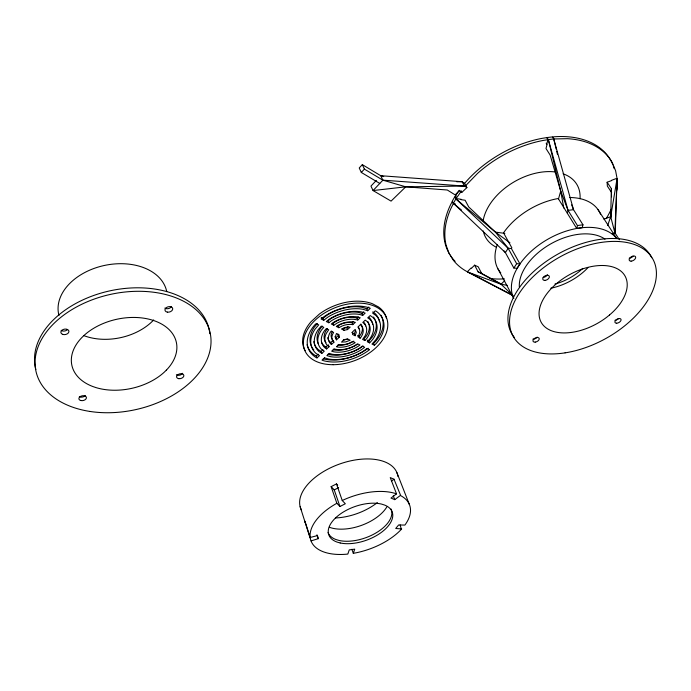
<?xml version="1.0" encoding="UTF-8"?>
<svg xmlns="http://www.w3.org/2000/svg" width="691" height="691" viewBox="0 0 691 691"><rect width="100%" height="100%" fill="white"/><g stroke="black" fill="none" stroke-linecap="round" stroke-linejoin="round"><path stroke-width="1.04" d="M619.412 239.742L614.869 232.737L610.689 216.672L611.388 188.643L607.113 182.251L611.595 180.584M611.025 217.302L611.181 210.841M611.526 196.84L611.388 188.643M607.665 225.534L610.689 216.672L617.089 178.528L614.869 232.737L612.226 233.817M615.24 233.403L617.089 178.528M616.787 185.611L617.313 182.433M355.502 330.488L354.362 333.813L355.139 335.757L356.28 332.423L355.2 329.426L352.54 331.879L352.54 334.47L355.139 335.757M567.363 213.32L568.045 210.392L548.343 139.591L547.03 137.544L552.411 136.913L553.733 138.96L573.513 209.667L582.971 224.8L582.237 227.728L576.735 228.479L558.233 198.524L557.551 198.637A58.182 36.424 -29.7 0 0 503.894 232.314L503.532 232.858L511.893 247.888M576.735 228.479L577.443 225.542L568.045 210.392L560.712 191.113L550.122 155.026L545.985 148.513L547.039 144.523L546.166 143.158M546.659 144.566L547.946 139.677L546.633 137.63L541.874 138.39A93.242 60.428 -30.3 0 0 464.292 183.754M558.475 198.991L560.712 191.113L548.343 139.591L553.733 138.96L556.212 149.247M400.158 524.953L401.341 529.341A52.447 27.683 -19.8 0 1 353.913 553.223L353.308 553.318L354.733 549.146L349.24 549.889L347.841 554.07L347.236 554.139A52.447 27.683 -19.8 0 1 311.157 541.243L300.127 506.641M449.962 254.798A93.242 60.428 -30.3 0 1 450.29 205.331L452.251 201.496L453.356 203.612L451.396 207.447A93.406 60.402 -30.2 0 0 446.136 245.314L449.003 253.269L453.417 260.308A93.406 60.402 -30.2 0 0 466.365 271.261L467.332 271.753L471.063 268.03M459.204 190.284A93.242 60.428 -30.3 0 0 455.835 195.268L455.119 196.477L456.233 198.593L461.277 199.328M460.992 199.639L465.121 200.243L468.723 206.937L495.412 232.116L508.135 248.259L505.397 252.612L513.862 268.039L517.144 268.272L519.943 263.919L511.383 248.518L508.135 248.259L455.905 198.896L454.782 196.78L452.268 201.167L453.382 203.284L505.397 252.612L504.067 250.911M513.862 268.039L516.661 263.677L508.135 248.259M327.456 328.562L325.409 331.68A21.784 13.984 -21.5 0 0 325.997 342.719M456.958 197.376L461.303 191.139M317.359 323.63L314.25 327.275A36.312 23.313 -21.5 0 0 313.783 349.914M322.412 326.135L320.486 328.372A29.048 18.64 -21.5 0 0 318.231 343.729M465.484 185.87L477.507 173.441A93.406 60.402 -30.2 0 1 543.178 140.446L547.946 139.677M360.089 338.193L357.903 336.75A14.546 9.311 -21.5 0 0 357.886 327.068L360.279 324.727L360.909 325.167A18.182 11.643 -21.5 0 1 360.901 337.277L360.089 338.193L359.303 336.258L360.123 335.342A18.156 11.652 -21.5 0 0 360.814 324.01M364.874 340.559L366.869 338.314A25.455 16.299 -21.5 0 0 366.973 321.358L365.237 320.149L362.792 322.412L365.029 324.545A21.818 13.975 -21.5 0 1 365.211 335.619L362.602 339.436L364.874 340.559L364.088 338.625L366.083 336.387A25.42 16.316 -21.5 0 0 368.934 324.019M369.625 342.9L367.258 341.734L369.84 338.84A29.091 18.631 -21.5 0 0 370.005 319.449L367.724 317.843L370.221 315.537L373.054 317.54A32.727 20.963 -21.5 0 1 372.803 339.35L369.625 342.9L368.839 340.974L372.008 337.424A32.684 20.972 -21.5 0 0 375.308 320.253M383.73 176.585L380.75 175.713L362.326 164.639L359.225 167.965L361.307 172.448L379.791 183.443M361.307 172.448L364.416 169.122L362.326 164.639M376.336 180.394L370.963 186.086L373.054 190.561L391.063 201.116L405.772 186.82L464.456 186.06L466.9 187.615L461.752 192.469L459.299 190.932L455.119 194.871L447.302 190.008L405.772 186.82L373.054 190.561L382.883 180.17L464.456 186.06L462.08 181.707L380.75 175.713L382.883 180.17L405.772 186.82M471.512 268.255L474.622 265.154L478.224 266.821L481.679 273.463L501.908 284.398M513.137 295.765L467.712 272.047L501.035 284.226L504.68 280.684M333.813 325.236L331.317 324.01L333.235 322.533A25.455 16.299 -21.5 0 1 357.99 317.022L360.218 317.739L357.817 319.976L353.464 319.242A21.818 13.975 -21.5 0 0 337.243 323.017L333.813 325.236L333.053 323.284L336.482 321.065A21.784 13.984 -21.5 0 1 352.678 317.299L357.031 318.033L358.223 316.919M328.812 322.766L326.29 321.531L329.564 319.009A32.727 20.963 -21.5 0 1 361.514 311.917L365.185 313.101L362.697 315.424L359.752 314.474A29.091 18.631 -21.5 0 0 331.404 320.771L328.812 322.766L328.061 320.814L330.644 318.819A29.048 18.64 -21.5 0 1 358.949 312.531L361.903 313.481L363.76 311.745M321.22 317.428L323.017 318.318L326.955 315.269A36.312 23.313 -21.5 0 1 362.481 307.409L366.869 308.834L368.821 307.011M367.681 310.769L370.281 308.341L369.288 307.849A40.009 25.627 -21.5 0 0 321.643 318.413L321.065 318.948L323.768 320.287L327.715 317.229A36.373 23.295 -21.5 0 1 363.285 309.352L367.681 310.769L366.869 308.834M307.029 344.714A39.948 25.645 -21.5 0 0 315.191 355.476L316.288 355.951L318.145 354.233M321.876 353.395L318.94 351.529A32.727 20.963 -21.5 0 1 318.11 329.788L321.263 326.109L323.794 327.344L321.229 330.341A29.091 18.631 -21.5 0 0 321.911 349.663L324.269 351.175L321.876 353.395L321.151 351.443L322.939 349.776M328.311 344.783L329.046 346.735L326.67 348.938L325.936 346.986L327.517 345.517M331.499 344.464L330.756 342.511L333.166 340.266L333.917 342.218L331.499 344.464L330.851 344.049A18.182 11.643 -21.5 0 1 330.523 331.965L331.335 331.024L333.606 332.501A14.546 9.311 -21.5 0 0 333.839 342.166L333.917 342.218M338.357 335.446L339.117 337.389L336.482 339.834L335.731 337.882L338.357 335.446L338.089 334.168M344.075 330.298L341.432 328.994L345.932 327.292L350.216 327.093L347.564 329.555L344.075 330.298L343.306 328.355L346.796 327.603L348.117 326.377M338.806 327.698L336.301 326.463L336.871 326.031A18.182 11.643 -21.5 0 1 354.483 322.101L355.312 322.36L352.738 324.623A14.546 9.311 -21.5 0 0 342.062 326.022L338.806 327.698L338.046 325.746L341.294 324.07A14.52 9.32 -21.5 0 1 351.961 322.68L353.291 321.565M317.005 357.912L319.484 355.615L315.977 353.386A36.373 23.295 -21.5 0 1 314.984 329.244L318.724 324.874L316.141 323.613L314.569 325.098A40.009 25.627 -21.5 0 0 315.908 357.428L317.005 357.912L316.288 355.951M374.375 345.241L375.93 343.824A40.009 25.627 -21.5 0 0 376.388 311.356L375.317 310.829L372.717 313.23L376.094 315.623A36.373 23.295 -21.5 0 1 375.757 339.868L371.991 344.066L374.375 345.241L373.581 343.315L375.127 341.907A39.948 25.645 -21.5 0 0 380.991 315.303M391.65 481.005L394.008 479.217L400.737 495.68A52.447 27.683 -19.8 0 1 404.9 525.074L398.629 524.97L395.718 528.477L401.678 528.952M394.008 479.217L390.242 477.576L396.53 493.875L390.976 498.081L394.751 499.653L400.322 495.482M363.086 345.949L360.702 347.746A32.684 20.972 -21.5 0 1 329.875 354.742L328.009 354.198M336.465 483.907L342.244 500.517L345.327 503.756L339.955 506.503L336.854 503.281L331.136 486.654L336.465 483.907L337.7 485.22M334.124 489.971L338.65 487.621M336.854 503.281L336.267 503.601A52.447 27.683 -19.8 0 0 310.19 537.477L317.445 535.594L318.214 538.678L311.045 540.915M342.244 500.517L342.848 500.224A52.447 27.683 -19.8 0 1 396.124 493.72L396.53 493.875M611.578 180.299L617.028 178.269L615.595 170.694L612.338 162.774A93.406 60.402 -30.2 0 0 567.423 138.692L554.104 138.96L552.783 136.922L554.26 136.766A93.242 60.428 -30.3 0 1 612.805 164.631M603.96 219.177L610.689 216.672M347.659 339.134L343.177 340.162M577.443 225.542L582.971 224.8M568.045 210.392L573.513 209.667L571.664 204.856M504.473 278.931L499.092 279.052A93.406 60.402 -30.2 0 1 489.755 278.49M456.76 181.768L462.08 181.707L464.525 183.262L466.9 187.615M516.661 263.677L519.943 263.919M461.588 210.194L453.382 203.284L455.905 198.896L495.412 232.116L504.836 233.377M453.356 203.612L455.369 203.897M474.622 265.154L478.077 271.805L501.035 284.226L507.289 285.357M472.186 274.033L474.613 275.018M467.712 272.047L471.314 273.688M478.077 271.805L481.679 273.463M351.762 332.526L354.362 333.813M357.705 335.463L359.303 336.258M367.258 340.188L368.839 340.974M472.255 274.189L512.048 294.945M364.416 169.122L382.883 180.17M321.151 351.443L318.223 349.568A32.684 20.972 -21.5 0 1 313.766 341.613M326.67 348.938L324.891 347.789A25.455 16.299 -21.5 0 1 324.338 330.877L326.316 328.579L328.709 329.745L326.152 333.641A21.818 13.975 -21.5 0 0 326.731 344.679L329.046 346.735M325.936 346.986L324.157 345.837A25.42 16.316 -21.5 0 1 321.583 342.347M330.756 342.511L330.108 342.097A18.156 11.652 -21.5 0 1 327.698 337.64M372.743 311.891L375.282 313.697A36.312 23.313 -21.5 0 1 379.506 321.807M495.412 232.116L509.941 242.791M501.035 284.226L512.385 295.04M331.136 486.654L334.237 489.91L339.955 506.503M334.945 336.716L335.731 337.882M336.482 339.834L335.342 336.854L336.439 333.511L339.091 334.807L339.117 337.389M616.597 181.733L617.313 183.815A93.406 60.402 -30.2 0 1 616.83 190.293M611.639 192.539L607.372 186.138L607.113 182.251M598.035 209.658L616.527 238.291M460.811 190.725L461.752 192.469M497.9 268.756L513.672 298.192M361.903 313.481L362.697 315.424M357.031 318.033L357.817 319.976M352.056 322.714L352.842 324.658M346.796 327.603L347.564 329.555M396.876 472.601L409.392 504.542M393.283 495.827L394.751 499.653M323.017 318.318L323.768 320.287M351.918 549.276L353.308 553.318M316.953 534.799L318.214 538.678M310.25 537.831L304.973 521.256L305.284 522.845M556.704 151.312L557.447 154.395M560.712 191.113L563.77 208.043M455.835 195.268L456.233 198.593M386.476 318.344A43.948 28.21 -21.5 0 0 378.461 306.934L372.345 303.712A43.948 28.21 -21.5 0 0 319.346 314.068L310.907 321.851A43.948 28.21 -21.5 0 0 305.18 350.648M332.509 339.601A14.52 9.32 -21.5 0 1 332.302 331.421M358.499 327.163A14.52 9.32 -21.5 0 1 358.923 328.743M353.827 341.129A18.156 11.652 -21.5 0 1 337.571 345.163M364.226 322.611A21.784 13.984 -21.5 0 1 365.703 325.953M357.282 344.455A25.42 16.316 -21.5 0 1 333.209 349.896M367.802 321.488A25.42 16.316 -21.5 0 1 368.579 323.017M369.201 317.514A29.048 18.64 -21.5 0 1 372.708 324.468M373.486 317.039A32.684 20.972 -21.5 0 1 374.937 319.415M368.173 348.229A39.948 25.645 -21.5 0 1 323.276 358.871M58.96 315.476A55.211 38.204 -11.8 0 1 103.935 265.56A55.211 38.204 -11.8 0 1 166.747 291.645M153.687 319.95A51.462 35.612 -11.8 0 1 83.818 335.619M35.872 369.547A88.94 59.011 -12.5 0 1 111.381 290.531A88.94 59.011 -12.5 0 1 209.831 333.675M171.532 306.51A3.947 2.712 -14.4 0 1 164.881 308.065M182.666 373.287A3.714 2.401 -14.8 0 1 176.395 374.703M85.269 395.528A3.809 2.436 -11.1 0 1 79.344 396.72M67.545 329.581A4.06 2.747 -9.7 0 1 61.171 330.376M587.894 267.719A46.254 28.486 -29.5 0 1 550.787 288.216M514.415 337.467A79.629 46.85 -28.9 0 1 556.022 255.169A79.629 46.85 -28.9 0 1 651.717 257.726M633.068 256.197A3.585 2.108 -30.9 0 1 629.216 258.209M618.609 318.465A3.369 1.909 -29 0 1 614.955 320.296M537.183 337.087A3.377 1.969 -26.9 0 1 532.882 339.134M547.419 274.742A3.585 2.194 -28.7 0 1 543.117 277.376M301.587 510.295A51.324 28.176 -19.8 0 1 339.886 463.92A51.324 28.176 -19.8 0 1 397.912 476.393M377.364 502.59A43.982 24.15 -19.8 0 1 335.403 517.965M386.77 507.047A36.303 19.547 -19.8 0 1 350.268 528.365L347.918 528.719A36.303 19.547 -19.8 0 1 329.391 527.276M391.054 508.999A33.652 17.811 -19.8 0 1 376.699 532.511A33.652 17.811 -19.8 0 1 339.367 540.526L336.111 539.593A33.652 17.811 -19.8 0 1 328.026 532.545M613.202 165.633A93.242 60.428 -30.3 0 1 614.23 168.69M455.101 261.353A93.242 60.428 -30.3 0 1 450.523 255.67M611.138 209.347A93.406 60.402 -30.2 0 1 606.257 218.537M563.122 173.795A52.732 34.066 -30.2 0 1 580.034 198.783M496.466 247.292A52.732 34.066 -30.2 0 1 483.259 230.984M483.147 220.714A52.732 34.066 -30.2 0 1 554.519 171.878M569.6 197.514A58.182 36.424 -29.7 0 1 600.496 214.158M500.785 272.893A58.182 36.424 -29.7 0 1 497.39 244.433M513.793 298.4A59.607 36.096 -29.2 0 1 547.212 239.578A59.607 36.096 -29.2 0 1 616.597 238.499M519.321 286.774A51.082 30.931 -29.2 0 1 551.47 243.482A51.082 30.931 -29.2 0 1 605.005 239.155M582.763 268.402A41.21 25.377 -29.5 0 1 554.933 284.044M166.332 370.16L164.087 372.337A53.492 35.345 -12.5 0 1 95.876 387.565L92.888 386.545A53.492 35.345 -12.5 0 1 81.668 337.744A53.492 35.345 -12.5 0 1 155.63 321.246A53.492 35.345 -12.5 0 1 166.332 370.16M324.494 357.817L322.023 360.106L323.103 360.581A40.009 25.627 -21.5 0 0 368.959 350.156L369.521 349.646L367.025 348.428L363.181 351.313A36.373 23.295 -21.5 0 1 328.942 359.095L324.494 357.817M329.27 353.395L326.878 355.615L330.609 356.686A32.727 20.963 -21.5 0 0 361.479 349.681L364.667 347.279L362.3 346.131L359.769 348.039A29.091 18.631 -21.5 0 1 332.276 354.267L329.27 353.395M334.003 349.024L331.671 351.175L333.952 351.84A25.455 16.299 -21.5 0 0 358.05 346.381L359.925 344.973L357.549 343.807L354.189 345.958A21.818 13.975 -21.5 0 1 338.365 349.698L334.003 349.024M338.91 344.489L336.491 346.727L337.312 346.968A18.182 11.643 -21.5 0 0 354.595 343.064L355.157 342.641L352.73 341.458L349.534 343.099A14.546 9.311 -21.5 0 1 339.005 344.515L338.91 344.489M344.101 339.687L341.492 342.105L345.733 341.89L350.164 340.205L347.564 338.935L344.101 339.687M609.514 314.992L607.052 316.988A47.886 28.055 -28.8 0 1 549.881 330.099L547.972 329.097A47.886 28.055 -28.8 0 1 556.626 283.535A47.886 28.055 -28.8 0 1 618.402 269.378A47.886 28.055 -28.8 0 1 609.514 314.992M340.188 542.971L336.932 542.038A33.704 17.785 -19.8 0 1 337.243 516.402A33.704 17.785 -19.8 0 1 381.631 504.11L384.852 505.156A33.704 17.785 -19.8 0 1 383.73 530.524A33.704 17.785 -19.8 0 1 340.188 542.971M333.157 364.701A44.008 28.193 -21.5 0 0 386.753 318.378A44.008 28.193 -21.5 0 0 316.824 318.663A44.008 28.193 -21.5 0 0 333.157 364.701M90.106 411.465A89.174 58.977 -12.5 0 0 210.176 333.045A89.174 58.977 -12.5 0 0 68.85 311.546A89.174 58.977 -12.5 0 0 90.106 411.465M62.57 334.332A4.068 2.747 -9.8 0 0 68.91 331.715A4.068 2.747 -9.8 0 0 63.175 329.495A4.068 2.747 -9.8 0 0 62.57 334.332M80.761 400.521A3.826 2.427 -11.1 0 0 86.435 397.74A3.826 2.427 -11.1 0 0 80.769 396.263A3.826 2.427 -11.1 0 0 80.761 400.521M178.744 378.668A3.731 2.401 -14.8 0 0 183.849 375.394A3.731 2.401 -14.8 0 0 178.053 374.557A3.731 2.401 -14.8 0 0 178.744 378.668M167.386 312.142A3.965 2.712 -14.4 0 0 172.698 308.497A3.965 2.712 -14.4 0 0 166.445 307.538A3.965 2.712 -14.4 0 0 167.386 312.142M565.074 352.859A79.819 46.798 -28.9 0 0 653.643 260.637A79.819 46.798 -28.9 0 0 530.239 279.57A79.819 46.798 -28.9 0 0 565.074 352.859M544.819 280.391A3.593 2.185 -28.6 0 0 549.345 276.469A3.593 2.185 -28.6 0 0 544.016 276.581A3.593 2.185 -28.6 0 0 544.819 280.391M535.223 342.114A3.377 1.969 -26.9 0 0 539.153 338.365A3.377 1.969 -26.9 0 0 533.918 338.953A3.377 1.969 -26.9 0 0 535.223 342.114M616.7 323.207A3.377 1.9 -29 0 0 621.079 319.622A3.377 1.9 -29 0 0 616.199 319.795A3.377 1.9 -29 0 0 616.7 323.207M631.099 261.146A3.593 2.108 -30.9 0 0 635.668 257.173A3.593 2.108 -30.9 0 0 630.486 257.363A3.593 2.108 -30.9 0 0 631.099 261.146"/></g></svg>
